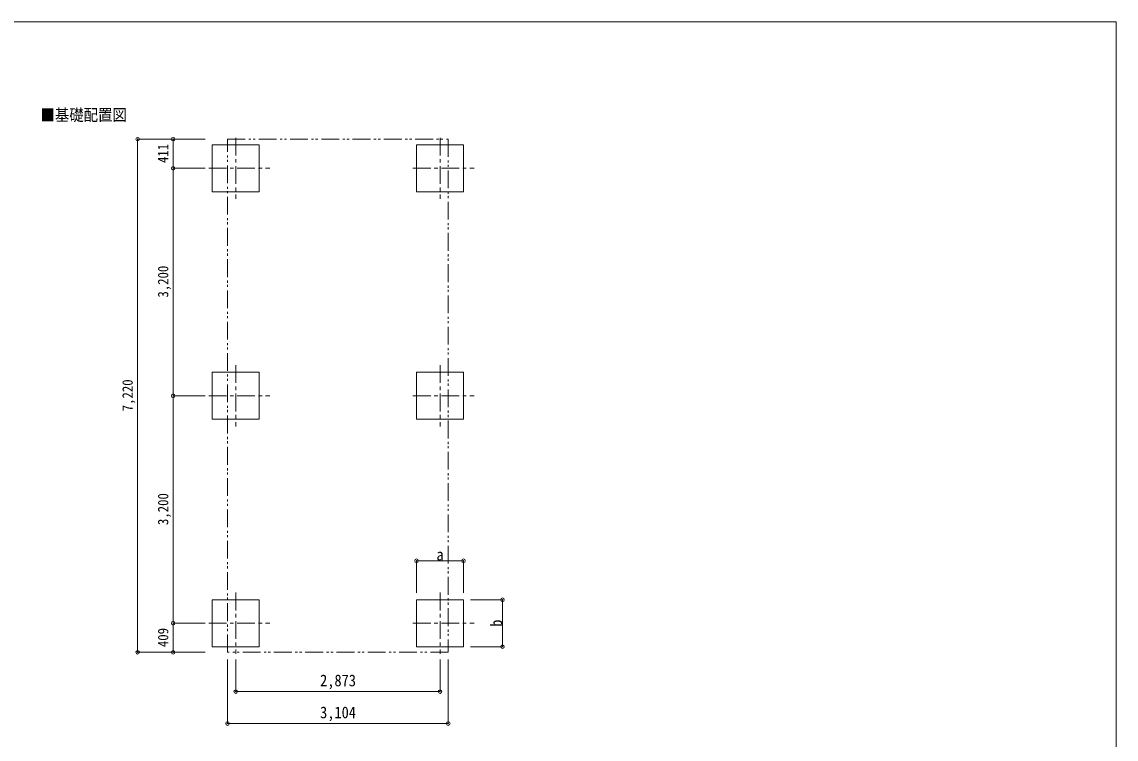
# Model space of a CAD drawing. Units: millimetres at full size, sheet at 1:50. Extents: x -14053 to 14053, y -9700 to 9700.
# Drawn here: x -2040 to 13347, y -391 to 9700 of the extents above; entities that cross this region are included whole.
import ezdxf
from ezdxf.enums import TextEntityAlignment as Align

# ---------------------------------------------------------------- set-up
doc = ezdxf.new("R2010")
doc.units = ezdxf.units.MM
doc.header["$LTSCALE"] = 50
doc.header["$PDMODE"] = 32
doc.header["$PDSIZE"] = 50
doc.linetypes.add('CHAIN1', pattern=[8, 5, -1, 1, -1])
doc.linetypes.add('DOUBLE_CHAIN1', pattern=[8.8, 5, -1, 0.6, -0.6, 0.6, -1])
doc.layers.add('1-7', color=7, linetype='Continuous')
for name, color, linetype, lineweight in [('1-8', 6, 'Continuous', 9), ('1-A', 4, 'Continuous', 9), ('F-0', 7, 'Continuous', 9)]:
    doc.layers.add(name, color=color, linetype=linetype, lineweight=lineweight)
doc.styles.add('ＭＳ ゴシック', font='')
doc.styles.get('ＭＳ ゴシック').set_extended_font_data('MS Gothic')

msp = doc.modelspace()

# ---------------------------------------------------------------- linework, layer by layer
at = {"layer": '1-8'}
for p, q in [((-412.44, 8050.29), (537.56, 8050.29)), ((-412.44, 8050.29), (-412.44, 830.29)), ((87.56, 7639.68), (87.56, 8050.29)), ((87.56, 7639.68), (537.56, 7639.68)), ((87.56, 4439.68), (87.56, 7639.68)), ((87.56, 4439.68), (537.56, 4439.68)), ((87.56, 1239.68), (87.56, 4439.68)), ((3509.56, 2118.73), (3509.56, 1668.73)), ((4718.56, 1569.73), (4268.56, 1569.73)), ((4718.56, 1569.73), (4718.56, 909.68)), ((87.56, 1239.68), (537.56, 1239.68)), ((87.56, 830.29), (87.56, 1239.68)), ((-412.44, 830.29), (537.56, 830.29)), ((4718.56, 909.68), (4268.56, 909.68)), ((851.06, -171.81), (851.06, 727.83)), ((966.56, 277.83), (966.56, 727.83)), ((3839.56, 277.83), (3839.56, 727.83)), ((3955.06, -171.81), (3955.06, 727.83)), ((966.56, 277.83), (3839.56, 277.83)), ((851.06, -171.81), (3955.06, -171.81))]:
    msp.add_line(p, q, dxfattribs=at)
msp.add_lwpolyline([(3509.56, 2118.73), (4169.56, 2118.73), (4169.56, 1668.73)], dxfattribs=at)
for p in [(-412.44, 8050.29), (87.56, 8050.29), (87.56, 7639.68), (87.56, 4439.68), (3509.56, 2118.73), (4169.56, 2118.73), (4718.56, 1569.73), (87.56, 1239.68), (4718.56, 909.68), (-412.44, 830.29), (87.56, 830.29), (966.56, 277.83), (3839.56, 277.83), (851.06, -171.81), (3955.06, -171.81)]:
    msp.add_point(p, dxfattribs=at)
at = {"layer": '1-A', "color": 7, "linetype": 'DOUBLE_CHAIN1'}
for p, q in [((851.06, 8050.29), (3955.06, 8050.29)), ((851.06, 830.29), (851.06, 8050.29)), ((3955.06, 8050.29), (3955.06, 830.29)), ((3955.06, 830.29), (851.06, 830.29))]:
    msp.add_line(p, q, dxfattribs=at)
at = {"layer": '1-A', "linetype": 'CHAIN1'}
for p, q in [((966.56, 8069.73), (966.56, 7209.68)), ((3839.56, 8069.73), (3839.56, 7209.68)), ((586.56, 7639.68), (1446.56, 7639.68)), ((3459.56, 7639.68), (4319.56, 7639.68)), ((966.56, 4869.73), (966.56, 4009.68)), ((3839.56, 4869.73), (3839.56, 4009.68)), ((586.56, 4439.68), (1446.56, 4439.68)), ((3459.56, 4439.68), (4319.56, 4439.68)), ((966.56, 1669.73), (966.56, 809.68)), ((3839.56, 1669.73), (3839.56, 809.68)), ((586.56, 1239.68), (1446.56, 1239.68)), ((3459.56, 1239.68), (4319.56, 1239.68))]:
    msp.add_line(p, q, dxfattribs=at)
at = {"layer": '1-A'}
for p, q in [((636.56, 7969.73), (1296.56, 7969.73)), ((636.56, 7309.68), (636.56, 7969.73)), ((1296.56, 7969.73), (1296.56, 7309.68)), ((3509.56, 7969.73), (4169.56, 7969.73)), ((3509.56, 7309.68), (3509.56, 7969.73)), ((4169.56, 7969.73), (4169.56, 7309.68)), ((1296.56, 7309.68), (636.56, 7309.68)), ((4169.56, 7309.68), (3509.56, 7309.68)), ((636.56, 4769.73), (1296.56, 4769.73)), ((636.56, 4109.68), (636.56, 4769.73)), ((1296.56, 4769.73), (1296.56, 4109.68)), ((3509.56, 4769.73), (4169.56, 4769.73)), ((3509.56, 4109.68), (3509.56, 4769.73)), ((4169.56, 4769.73), (4169.56, 4109.68)), ((1296.56, 4109.68), (636.56, 4109.68)), ((4169.56, 4109.68), (3509.56, 4109.68)), ((636.56, 1569.73), (1296.56, 1569.73)), ((636.56, 909.68), (636.56, 1569.73)), ((1296.56, 1569.73), (1296.56, 909.68)), ((3509.56, 1569.73), (4169.56, 1569.73)), ((3509.56, 909.68), (3509.56, 1569.73)), ((4169.56, 1569.73), (4169.56, 909.68)), ((1296.56, 909.68), (636.56, 909.68)), ((4169.56, 909.68), (3509.56, 909.68))]:
    msp.add_line(p, q, dxfattribs=at)
at = {"layer": 'F-0', "color": 5, "lineweight": 5}
for p, q in [((-14053.43, 9700), (13346.57, 9700)), ((13346.57, 9700), (13346.57, -9700))]:
    msp.add_line(p, q, dxfattribs=at)

# ---------------------------------------------------------------- texts
at = {"layer": '1-7', "style": 'ＭＳ ゴシック', "width": 0.9}
msp.add_text('■基礎配置図', height=165, dxfattribs=at).set_placement((-1779.1, 8258.05), align=Align.BOTTOM_LEFT)
at = {"layer": '1-8', "color": 7, "style": 'ＭＳ ゴシック', "width": 0.9}
for s, height, p in [('411', 146.6, (62.56, 7713.74)), ('3,200', 146.6, (62.56, 5820.93)), ('7,220', 146.6, (-437.44, 4221.54)), ('3,200', 146.6, (62.56, 2620.93)), ('b', 165, (4763.56, 1189.7)), ('409', 146.6, (62.56, 903.74))]:
    msp.add_text(s, height=height, rotation=90, dxfattribs=at).set_placement(p, align=Align.BOTTOM_LEFT)
for s, p in [('a', (3789.56, 2073.73)), ('2,873', (2153.06, 302.83)), ('3,104', (2153.06, -146.81))]:
    msp.add_text(s, height=165, dxfattribs=at).set_placement(p, align=Align.BOTTOM_LEFT)

doc.saveas('drawing.dxf')
